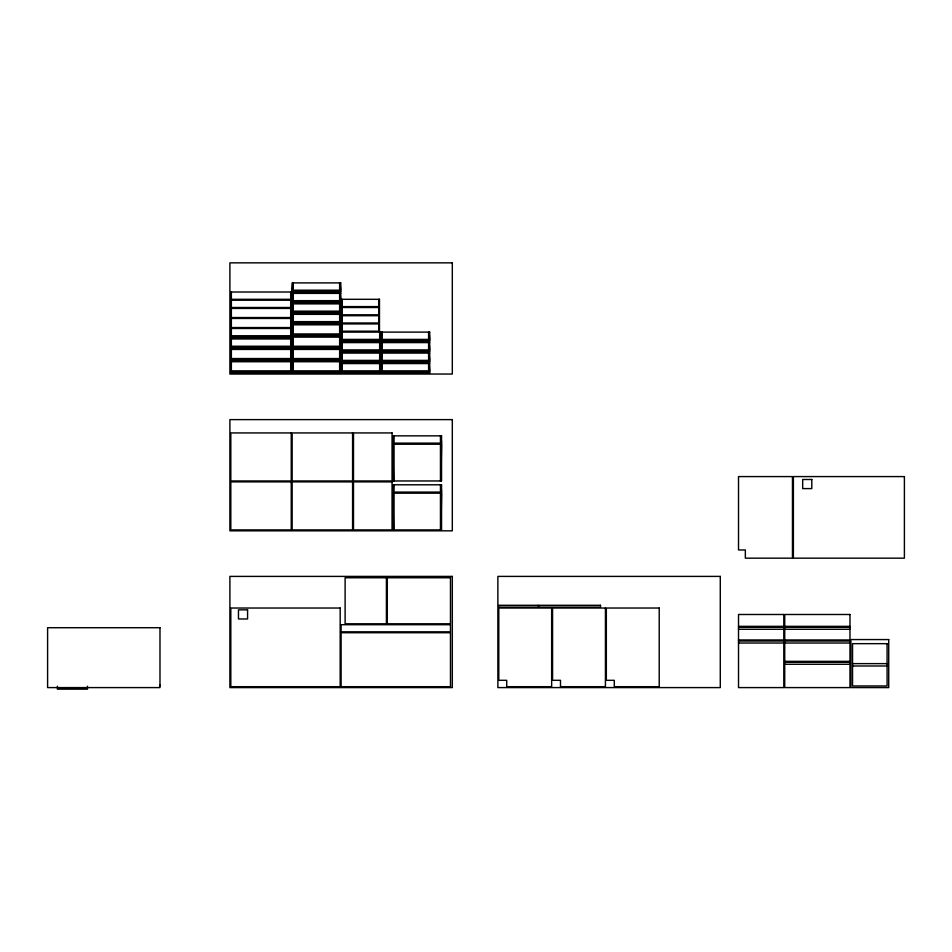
<?xml version="1.0" encoding="UTF-8"?>
<svg xmlns="http://www.w3.org/2000/svg" width="952" height="952" viewBox="0 0 952 952"><rect width="100%" height="100%" fill="white"/><g stroke="black" fill="none" stroke-linecap="round" stroke-linejoin="round"><path stroke-width="1.43" d="M292.157 290.193L292.704 282.899M340.733 290.193L340.185 282.899M292.157 291.288L292.704 292.466M340.733 291.288L340.185 292.466M292.157 300.665L292.704 293.383M340.733 300.665L340.185 293.383M292.157 301.76L292.704 302.95M340.733 301.76L340.185 302.95M292.157 311.149L292.704 303.866M340.733 311.149L340.185 303.866M292.157 312.244L292.704 313.434M340.733 312.244L340.185 313.434M292.157 321.633L292.704 314.338M340.733 321.633L340.185 314.338M292.157 322.728L292.704 323.918M340.733 322.728L340.185 323.918M292.157 333.938L292.704 324.822M340.733 333.938L340.185 324.822M292.157 335.033L292.704 336.223M340.733 335.033L340.185 336.223M381.109 339.412L381.657 332.117M429.697 339.412L429.15 332.117M381.109 340.507L381.657 341.685M429.697 340.507L429.15 341.685M292.157 346.242L292.704 337.127M340.733 346.242L340.185 337.127M292.157 347.337L292.704 348.527M340.733 347.337L340.185 348.527M381.109 349.896L381.657 342.601M429.697 349.896L429.15 342.601M381.109 350.99L381.657 352.169M429.697 350.99L429.15 352.169M292.157 358.547L292.704 349.432M340.733 358.547L340.185 349.432M292.157 359.642L292.704 360.832M340.733 359.642L340.185 360.832M381.109 360.38L381.657 353.085M429.697 360.38L429.15 353.085M381.109 361.462L381.657 362.652M429.697 361.462L429.15 362.652M292.157 370.852L292.704 361.736M340.733 370.852L340.185 361.736M381.109 370.852L381.657 363.569M429.697 370.852L429.15 363.569M292.157 371.946L292.704 373.136M340.733 371.946L340.185 373.136M381.109 371.946L381.657 373.136M429.697 371.946L429.15 373.136M392.962 443.132L393.509 435.849M441.549 443.132L441.002 435.849M392.962 444.227L393.509 480.962M441.549 444.227L441.002 480.962M392.962 492.089L393.509 484.794M441.549 492.089L441.002 484.794M392.962 493.184L393.509 529.907M441.549 493.184L441.002 529.907M738.514 626.345L783.805 626.345M784.722 626.345L849.981 626.345M738.514 629.26L783.805 629.26M784.722 629.26L849.981 629.26M738.514 640.113L783.805 640.113M784.722 640.113L849.981 640.113M738.514 643.028L783.805 643.028M784.722 643.028L849.981 643.028M784.722 661.342L849.981 661.342M852.54 663.627L887.086 663.627M784.722 664.27L849.981 664.27M852.54 665.995L887.086 665.995M58.584 687.975L86.287 687.975M440.455 435.849L440.455 443.132L394.057 443.132L394.057 435.849M440.455 480.962L440.455 444.227L394.057 444.227L394.057 480.962M440.455 484.794L440.455 492.089L394.057 492.089L394.057 484.794M440.455 529.907L440.455 493.184L394.057 493.184L394.057 529.907M428.602 332.117L428.602 339.412L382.204 339.412L382.204 332.117M428.602 341.685L428.602 340.507L382.204 340.507L382.204 341.685M428.602 342.601L428.602 349.896L382.204 349.896L382.204 342.601M428.602 352.169L428.602 350.99L382.204 350.99L382.204 352.169M428.602 353.085L428.602 360.38L382.204 360.38L382.204 353.085M428.602 362.652L428.602 361.462L382.204 361.462L382.204 362.652M428.602 363.569L428.602 370.852L382.204 370.852L382.204 363.569M428.602 373.136L428.602 371.946L382.204 371.946L382.204 373.136M379.658 332.117L379.658 341.685M379.658 342.601L379.658 352.169M379.658 353.085L379.658 362.652M379.658 363.569L379.658 373.136M378.932 299.309L378.932 306.592M378.932 307.508L378.932 314.803M378.932 315.707L378.932 323.002M378.932 323.918L378.932 331.201M342.196 299.309L342.196 306.592M342.196 307.508L342.196 314.803M342.196 315.707L342.196 323.002M342.196 323.918L342.196 331.201M342.196 332.117L342.196 341.685M342.196 342.601L342.196 352.169M342.196 353.085L342.196 362.652M342.196 363.569L342.196 373.136M339.638 282.899L339.638 290.193L293.252 290.193L293.252 282.899M339.638 292.466L339.638 291.288L293.252 291.288L293.252 292.466M339.638 293.383L339.638 300.665L293.252 300.665L293.252 293.383M339.638 302.95L339.638 301.76L293.252 301.76L293.252 302.95M339.638 303.866L339.638 311.149L293.252 311.149L293.252 303.866M339.638 313.434L339.638 312.244L293.252 312.244L293.252 313.434M339.638 314.338L339.638 321.633L293.252 321.633L293.252 314.338M339.638 323.918L339.638 322.728L293.252 322.728L293.252 323.918M339.638 324.822L339.638 333.938L293.252 333.938L293.252 324.822M339.638 336.223L339.638 335.033L293.252 335.033L293.252 336.223M339.638 337.127L339.638 346.242L293.252 346.242L293.252 337.127M339.638 348.527L339.638 347.337L293.252 347.337L293.252 348.527M339.638 349.432L339.638 358.547L293.252 358.547L293.252 349.432M339.638 360.832L339.638 359.642L293.252 359.642L293.252 360.832M339.638 361.736L339.638 370.852L293.252 370.852L293.252 361.736M339.638 373.136L339.638 371.946L293.252 371.946L293.252 373.136M290.693 292.014L290.693 299.309M290.693 300.213L290.693 307.508M290.693 308.424L290.693 317.54M290.693 318.444L290.693 327.559M290.693 328.476L290.693 338.043M290.693 338.96L290.693 348.527M290.693 349.432L290.693 360.832M290.693 361.736L290.693 373.136M231.36 292.014L231.36 299.309M231.36 300.213L231.36 307.508M231.36 308.424L231.36 317.54M231.36 318.444L231.36 327.559M231.36 328.476L231.36 338.043M231.36 338.96L231.36 348.527M231.36 349.432L231.36 360.832M231.36 361.736L231.36 373.136M159.71 684.595L159.71 686.225M87.477 686.237L87.477 689.153L57.394 689.153L57.394 686.237M452.307 262.847L229.896 262.847L229.896 374.041L452.307 374.041L452.307 262.847M340.733 282.899L292.157 282.899L292.157 292.466L340.733 292.466L340.733 282.899M291.241 292.014L230.812 292.014L230.812 299.309L291.241 299.309L291.241 292.014M340.733 293.383L292.157 293.383L292.157 302.95L340.733 302.95L340.733 293.383M379.479 299.309L341.649 299.309L341.649 306.592L379.479 306.592L379.479 299.309M291.241 300.213L230.812 300.213L230.812 307.508L291.241 307.508L291.241 300.213M340.733 303.866L292.157 303.866L292.157 313.434L340.733 313.434L340.733 303.866M379.479 307.508L341.649 307.508L341.649 314.803L379.479 314.803L379.479 307.508M291.241 308.424L230.812 308.424L230.812 317.54L291.241 317.54L291.241 308.424M340.733 314.338L292.157 314.338L292.157 323.918L340.733 323.918L340.733 314.338M379.479 315.707L341.649 315.707L341.649 323.002L379.479 323.002L379.479 315.707M291.241 318.444L230.812 318.444L230.812 327.559L291.241 327.559L291.241 318.444M379.479 323.918L341.649 323.918L341.649 331.201L379.479 331.201L379.479 323.918M340.733 324.822L292.157 324.822L292.157 336.223L340.733 336.223L340.733 324.822M291.241 328.476L230.812 328.476L230.812 335.758L291.241 335.758L291.241 328.476M380.205 332.117L341.649 332.117L341.649 339.412L380.205 339.412L380.205 332.117M429.697 332.117L381.109 332.117L381.109 341.685L429.697 341.685L429.697 332.117M291.241 336.853L230.812 336.853L230.812 338.043L291.241 338.043L291.241 336.853M340.733 337.127L292.157 337.127L292.157 348.527L340.733 348.527L340.733 337.127M291.241 338.96L230.812 338.96L230.812 346.242L291.241 346.242L291.241 338.96M380.205 340.507L341.649 340.507L341.649 341.685L380.205 341.685L380.205 340.507M380.205 342.601L341.649 342.601L341.649 349.896L380.205 349.896L380.205 342.601M429.697 342.601L381.109 342.601L381.109 352.169L429.697 352.169L429.697 342.601M291.241 347.337L230.812 347.337L230.812 348.527L291.241 348.527L291.241 347.337M291.241 349.432L230.812 349.432L230.812 358.547L291.241 358.547L291.241 349.432M340.733 349.432L292.157 349.432L292.157 360.832L340.733 360.832L340.733 349.432M380.205 350.99L341.649 350.99L341.649 352.169L380.205 352.169L380.205 350.99M380.205 353.085L341.649 353.085L341.649 360.38L380.205 360.38L380.205 353.085M429.697 353.085L381.109 353.085L381.109 362.652L429.697 362.652L429.697 353.085M291.241 359.642L230.812 359.642L230.812 360.832L291.241 360.832L291.241 359.642M380.205 361.462L341.649 361.462L341.649 362.652L380.205 362.652L380.205 361.462M291.241 361.736L230.812 361.736L230.812 370.852L291.241 370.852L291.241 361.736M340.733 361.736L292.157 361.736L292.157 373.136L340.733 373.136L340.733 361.736M380.205 363.569L341.649 363.569L341.649 370.852L380.205 370.852L380.205 363.569M429.697 363.569L381.109 363.569L381.109 373.136L429.697 373.136L429.697 363.569M291.241 371.946L230.812 371.946L230.812 373.136L291.241 373.136L291.241 371.946M380.205 371.946L341.649 371.946L341.649 373.136L380.205 373.136L380.205 371.946M452.307 419.618L229.896 419.618L229.896 530.823L452.307 530.823L452.307 419.618M291.241 432.934L230.812 432.934L230.812 480.962L291.241 480.962L291.241 432.934M352.585 432.934L292.157 432.934L292.157 480.962L352.585 480.962L352.585 432.934M392.057 432.934L353.501 432.934L353.501 480.962L392.057 480.962L392.057 432.934M441.549 435.849L392.962 435.849L392.962 480.962L441.549 480.962L441.549 435.849M792.469 476.583L738.514 476.583L738.514 549.958L745.345 549.958L745.345 558.169L792.469 558.169L792.469 476.583M904.4 476.583L793.385 476.583L793.385 558.169L904.4 558.169L904.4 476.583M811.794 479.487L802.679 479.487L802.679 488.602L811.794 488.602L811.794 479.487M291.241 481.879L230.812 481.879L230.812 529.907L291.241 529.907L291.241 481.879M352.585 481.879L292.157 481.879L292.157 529.907L352.585 529.907L352.585 481.879M392.057 481.879L353.501 481.879L353.501 529.907L392.057 529.907L392.057 481.879M441.549 484.794L392.962 484.794L392.962 529.907L441.549 529.907L441.549 484.794M452.307 576.4L229.896 576.4L229.896 687.594L452.307 687.594L452.307 576.4M720.283 576.4L497.872 576.4L497.872 687.594L720.283 687.594L720.283 576.4M386.405 577.769L345.112 577.769L345.112 623.798L386.405 623.798L386.405 577.769M450.474 577.769L387.309 577.769L387.309 623.798L450.474 623.798L450.474 577.769M538.249 605.293L498.788 605.293L498.788 607.114L538.249 607.114L538.249 605.293M600.51 605.293L539.165 605.293L539.165 607.114L600.51 607.114L600.51 605.293M340.185 608.03L230.812 608.03L230.812 686.689L340.185 686.689L340.185 608.03M551.648 608.03L498.788 608.03L498.788 680.311L506.714 680.311L506.714 686.689L551.648 686.689L551.648 608.03M605.436 608.03L552.565 608.03L552.565 680.311L560.49 680.311L560.49 686.689L605.436 686.689L605.436 608.03M659.212 608.03L606.341 608.03L606.341 680.311L614.278 680.311L614.278 686.689L659.212 686.689L659.212 608.03M247.579 609.851L238.464 609.851L238.464 618.967L247.579 618.967L247.579 609.851M783.805 614.492L738.514 614.492L738.514 626.797L783.805 626.797L783.805 614.492M849.981 614.492L784.722 614.492L784.722 626.797L849.981 626.797L849.981 614.492M450.474 624.702L341.102 624.702L341.102 631.819L450.474 631.819L450.474 624.702M783.805 626.987L738.514 626.987L738.514 640.565L783.805 640.565L783.805 626.987M849.981 626.987L784.722 626.987L784.722 640.565L849.981 640.565L849.981 626.987M159.984 627.713L47.6 627.713L47.6 687.594L159.984 687.594L159.984 627.713M450.474 632.723L341.102 632.723L341.102 686.689L450.474 686.689L450.474 632.723M888.728 639.566L850.898 639.566L850.898 687.594L888.728 687.594L888.728 639.566M783.805 640.744L738.514 640.744L738.514 687.594L783.805 687.594L783.805 640.744M849.981 640.744L784.722 640.744L784.722 661.807L849.981 661.807L849.981 640.744M887.086 643.659L852.54 643.659L852.54 685.964L887.086 685.964L887.086 643.659M849.981 661.985L784.722 661.985L784.722 687.594L849.981 687.594L849.981 661.985"/></g></svg>
